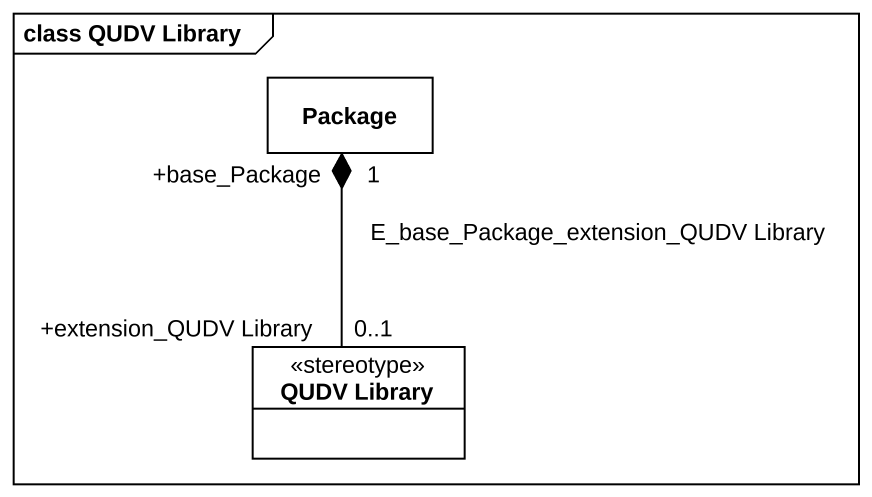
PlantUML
@startuml
mainframe class QUDV Library
hide circle
hide empty members
class "Package" as Package_ #FFFFFF
class "QUDV Library" as QUDV_Library <<stereotype>> #FFFFFF
QUDV_Library "+extension_QUDV Library\n0..1" -up-* "+base_Package\n1" Package_ : E_base_Package_extension_QUDV Library
@enduml
